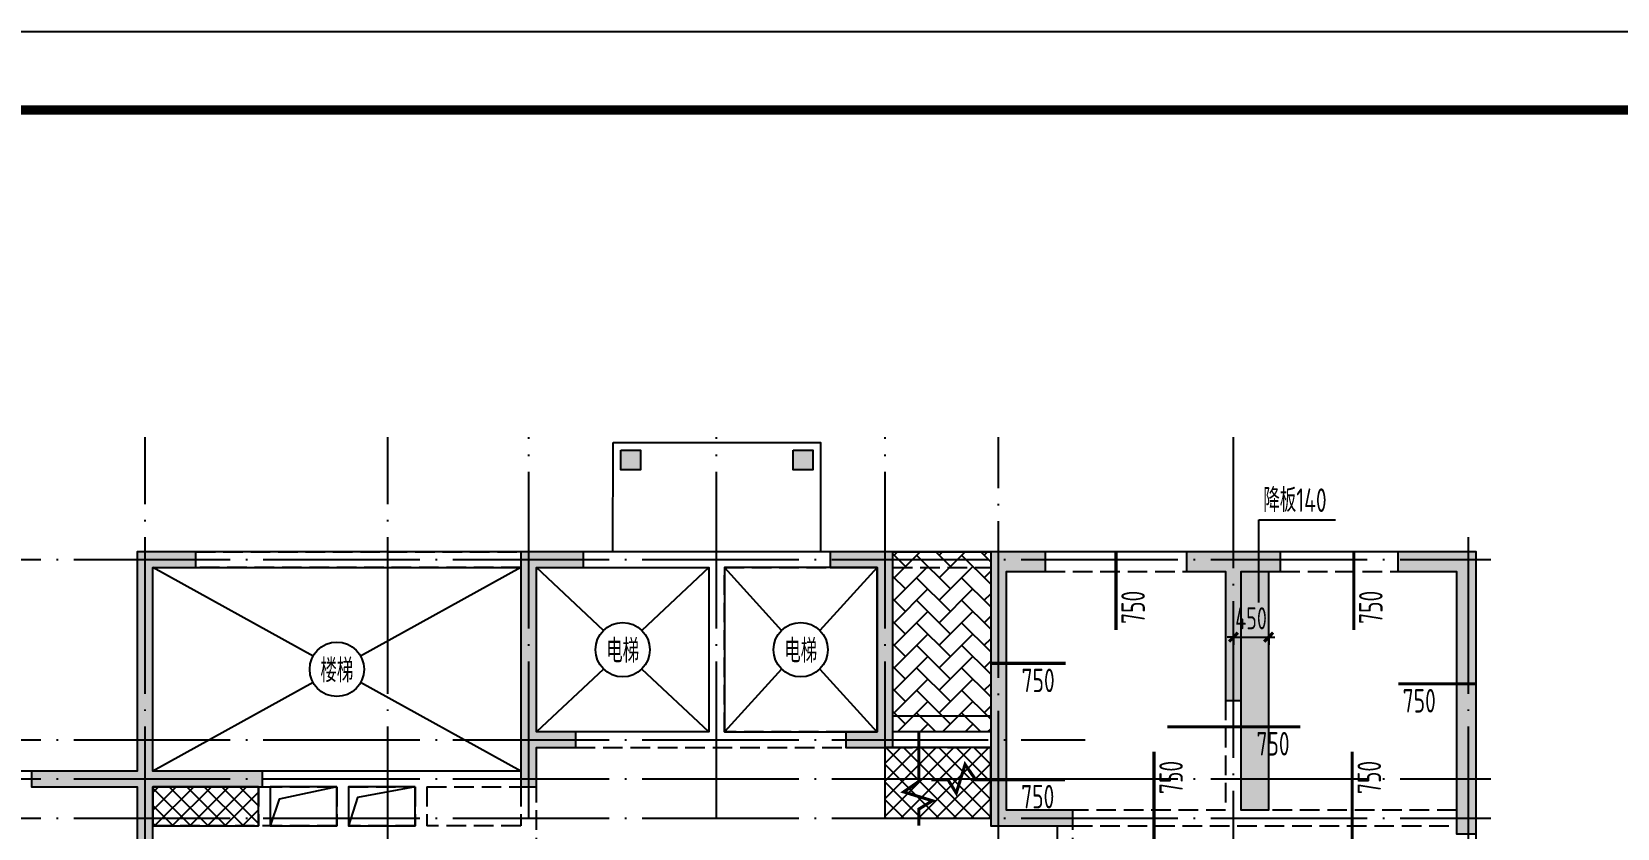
# Model space of a CAD drawing. Extents: x 154268 to 5133249, y -1832900 to 601179.
# Drawn here: x 295744 to 315993, y 590870 to 601038 of the extents above; entities that cross this region are included whole.
import ezdxf
from ezdxf.enums import TextEntityAlignment as Align

# ---------------------------------------------------------------- set-up
doc = ezdxf.new("R2010")
doc.units = 0
doc.header["$LTSCALE"] = 1000
doc.linetypes.add('DASH', pattern=[0.35, 0.25, -0.1])
doc.linetypes.add('DOTE', pattern=[2.42, 2, -0.2, 0.02, -0.2])
doc.layers.add('_TSZ_PLOT_MARK', color=1, linetype='Continuous', plot=False)
for name, color, linetype in [('A-ANNO-AXIS', 94, 'Continuous'), ('A-ANNO-DOTE', 15, 'DOTE'), ('A-ANNO-TITLE', 3, 'Continuous'), ('DIM', 3, 'Continuous'), ('FLOOR_NUM', 7, 'Continuous'), ('HATCH', 254, 'Continuous'), ('S-BASE-SING-实线', 7, 'Continuous'), ('S-BEAM-实线', 4, 'Continuous'), ('S-FLOOR-UP-文字', 7, 'Continuous'), ('S-FLOOR-UP-标注', 3, 'Continuous'), ('S-FLOOR-UP-钢筋', 13, 'Continuous'), ('S-FLOOR-楼板', 52, 'Continuous'), ('S-HOLE-洞口', 20, 'Continuous'), ('S-STAIR-实线', 7, 'Continuous'), ('S-WALL-砼墙', 60, 'Continuous'), ('一体浇筑', 1, 'Continuous')]:
    doc.layers.add(name, color=color, linetype=linetype)
doc.styles.add('TSSD_Dimension', font='tssdeng.shx', dxfattribs={"width": 0.7, "bigfont": 'Hztxt.shx'})
doc.styles.add('TSSD_Label', font='tssdeng.shx', dxfattribs={"width": 0.7, "bigfont": 'hztxt.shx'})
doc.dimstyles.get("Standard").update_dxf_attribs({"dimtxt": 300, "dimasz": 100, "dimexe": 100, "dimexo": 250, "dimgap": 100, "dimtad": 1, "dimdec": 0, "dimzin": 0, "dimdsep": 46, "dimtxsty": 'TSSD_Dimension', "dimblk": 'ARCHTICK', "dimblk1": 'ARCHTICK', "dimblk2": 'ARCHTICK', "dimcen": 0, "dimdle": 100, "dimclrt": 7, "dimadec": 0, "dimazin": 0, "dimtfac": 1, "dimtdec": 0, "dimtix": 1, "dimtmove": 2, "dimatfit": 3, "dimfxl": 1, "dimtolj": 1, "dimtzin": 0, "dimarcsym": 0})
doc.dimstyles.new('TSSD_100_100$0', dxfattribs={"dimtxt": 280, "dimasz": 80, "dimexe": 100, "dimexo": 250, "dimgap": 100, "dimtad": 1, "dimdec": 0, "dimzin": 0, "dimdsep": 46, "dimtxsty": 'TSSD_Dimension', "dimblk": 'ARCHTICK', "dimcen": 0, "dimdle": 100, "dimclrd": 3, "dimclre": 3, "dimclrt": 7, "dimadec": 0, "dimazin": 0, "dimtfac": 1, "dimtdec": 0, "dimtix": 1, "dimtmove": 2, "dimatfit": 3, "dimldrblk": 'ARCHTICK', "dimfxl": 100, "dimtolj": 1, "dimtzin": 0, "dimarcsym": 0})
pattern_1 = [(45, (-532680.68, 1976783.45), (-112.253202, 112.253202), []), (135, (-532680.68, 1976783.45), (-112.253202, -112.253202), [])]

# ---------------------------------------------------------------- blocks, each defined once
blk = doc.blocks.new('T4zw1')
at = {"layer": 'A-ANNO-DOTE'}
for p, q in [((1584357, -2354199), (1584357, -2338823)), ((1587457, -2354199), (1587457, -2338823)), ((1589257, -2343687), (1589257, -2338823)), ((1591657, -2343687), (1591657, -2338823)), ((1593807, -2343687), (1593807, -2338823)), ((1595257, -2344316), (1595257, -2338823)), ((1598257, -2345337), (1598257, -2338823)), ((1601257, -2354199), (1601257, -2340013)), ((1554406, -2340387), (1601542, -2340387)), ((1554406, -2342687), (1596363, -2342687)), ((1554406, -2343187), (1601542, -2343187)), ((1554406, -2343687), (1601542, -2343687))]:
    blk.add_line(p, q, dxfattribs=at)
blk = doc.blocks.new('*D4933')
at = {"layer": 'Defpoints', "color": 0, "transparency": 16777216}
for p in [(43937, 12200), (43937, 11450), (44237, 11450)]:
    blk.add_point(p, dxfattribs=at)
at = {"layer": 'S-FLOOR-UP-标注', "color": 3, "transparency": 16777216, "insert": (44155, 11741), "char_height": 300, "attachment_point": 5, "rotation": 90, "style": 'TSSD_Dimension'}
blk.add_mtext('\\A1;750', dxfattribs=at)
blk = doc.blocks.new('_None')
blk = doc.blocks.new('*D4934')
at = {"layer": 'Defpoints', "color": 0, "transparency": 16777216}
for p in [(43918, 9900), (43918, 9150), (44218, 9150)]:
    blk.add_point(p, dxfattribs=at)
at = {"layer": 'S-FLOOR-UP-标注', "color": 3, "transparency": 16777216, "insert": (44135, 9569), "char_height": 300, "attachment_point": 5, "rotation": 90, "style": 'TSSD_Dimension'}
blk.add_mtext('\\A1;750', dxfattribs=at)
blk = doc.blocks.new('*D4935')
at = {"layer": 'Defpoints', "color": 0, "transparency": 16777216}
for p in [(43918, 8950), (43918, 8250), (44218, 8250)]:
    blk.add_point(p, dxfattribs=at)
at = {"layer": 'S-FLOOR-UP-标注', "color": 3, "transparency": 16777216, "insert": (44135, 8515), "char_height": 300, "attachment_point": 5, "rotation": 90, "style": 'TSSD_Dimension'}
blk.add_mtext('\\A1;700', dxfattribs=at)
blk = doc.blocks.new('*D4937')
at = {"layer": 'Defpoints', "color": 0, "transparency": 16777216}
for p in [(44506, 10765), (45256, 10765), (44506, 10465)]:
    blk.add_point(p, dxfattribs=at)
at = {"layer": 'S-FLOOR-UP-标注', "color": 3, "transparency": 16777216, "insert": (44773, 10548), "char_height": 300, "attachment_point": 5, "style": 'TSSD_Dimension'}
blk.add_mtext('\\A1;750', dxfattribs=at)
blk = doc.blocks.new('*D4938')
at = {"layer": 'Defpoints', "color": 0, "transparency": 16777216}
for p in [(42506, 10216), (43256, 10216), (43256, 9916)]:
    blk.add_point(p, dxfattribs=at)
at = {"layer": 'S-FLOOR-UP-标注', "color": 3, "transparency": 16777216, "insert": (42906, 9999), "char_height": 300, "attachment_point": 5, "style": 'TSSD_Dimension'}
blk.add_mtext('\\A1;750', dxfattribs=at)
blk = doc.blocks.new('*D4939')
at = {"layer": 'Defpoints', "color": 0, "transparency": 16777216}
for p in [(40901, 12200), (40901, 11450), (41201, 11450)]:
    blk.add_point(p, dxfattribs=at)
at = {"layer": 'S-FLOOR-UP-标注', "color": 3, "transparency": 16777216, "insert": (41119, 11741), "char_height": 300, "attachment_point": 5, "rotation": 90, "style": 'TSSD_Dimension'}
blk.add_mtext('\\A1;750', dxfattribs=at)
blk = doc.blocks.new('*D4940')
at = {"layer": 'Defpoints', "color": 0, "transparency": 16777216}
for p in [(41386, 9900), (41386, 9150), (41686, 9150)]:
    blk.add_point(p, dxfattribs=at)
at = {"layer": 'S-FLOOR-UP-标注', "color": 3, "transparency": 16777216, "insert": (41604, 9569), "char_height": 300, "attachment_point": 5, "rotation": 90, "style": 'TSSD_Dimension'}
blk.add_mtext('\\A1;750', dxfattribs=at)
blk = doc.blocks.new('*D4950')
at = {"layer": 'Defpoints', "color": 0, "transparency": 16777216}
for p in [(39506, 11026), (40256, 11026), (40256, 10726)]:
    blk.add_point(p, dxfattribs=at)
at = {"layer": 'S-FLOOR-UP-标注', "color": 3, "transparency": 16777216, "insert": (39906, 10808), "char_height": 300, "attachment_point": 5, "style": 'TSSD_Dimension'}
blk.add_mtext('\\A1;750', dxfattribs=at)
blk = doc.blocks.new('*D4956')
at = {"layer": 'Defpoints', "color": 0, "transparency": 16777216}
for p in [(39500, 9542), (40250, 9542), (40250, 9242)]:
    blk.add_point(p, dxfattribs=at)
at = {"layer": 'S-FLOOR-UP-标注', "color": 3, "transparency": 16777216, "insert": (39901, 9324), "char_height": 300, "attachment_point": 5, "style": 'TSSD_Dimension'}
blk.add_mtext('\\A1;750', dxfattribs=at)
blk = doc.blocks.new('T4sbzpm1')
at = {"layer": 'S-BEAM-实线', "linetype": 'DASH'}
for p, q in [((29250, 12550), (33400, 12550)), ((37350, 12550), (34200, 12550)), ((39400, 12550), (38150, 12550)), ((41900, 12550), (40100, 12550)), ((44600, 12550), (43100, 12550)), ((33400, 12350), (29250, 12350)), ((34200, 12350), (35800, 12350)), ((35800, 12350), (35800, 10250)), ((36000, 10250), (36000, 12350)), ((36000, 12350), (37350, 12350)), ((38150, 12350), (39400, 12350)), ((40100, 12300), (41900, 12300)), ((43100, 12300), (44600, 12300)), ((42400, 10650), (42400, 9250)), ((42600, 9250), (42600, 10650)), ((35800, 10250), (34100, 10250)), ((37550, 10250), (36000, 10250)), ((39400, 10250), (38150, 10250)), ((34100, 10050), (37550, 10050)), ((38150, 10050), (39400, 10050)), ((33400, 9750), (30100, 9750)), ((30050, 9550), (30050, 9050)), ((30100, 9550), (31050, 9550)), ((30200, 9550), (30200, 9050)), ((31050, 9550), (31050, 9050)), ((31200, 9550), (32050, 9550)), ((31200, 9550), (31200, 9050)), ((32050, 9550), (32050, 9050)), ((32200, 9550), (33400, 9550)), ((32200, 9550), (32200, 9050)), ((33400, 9550), (33400, 9050)), ((33600, 7600), (33600, 9650)), ((42400, 9250), (40350, 9250)), ((45350, 9250), (42600, 9250)), ((31050, 9050), (28700, 9050)), ((32050, 9050), (31200, 9050)), ((33400, 9050), (32200, 9050)), ((40250, 9050), (40250, 7600)), ((40450, 7600), (40450, 9050)), ((40450, 9050), (45350, 9050))]:
    blk.add_line(p, q, dxfattribs=at)
at = {"layer": 'S-WALL-砼墙'}
for points in [[(29250, 12350), (29250, 12550), (28500, 12550), (28500, 9750), (27150, 9750), (27150, 9550), (28500, 9550), (28500, 8850), (28700, 8850), (28700, 9550), (30100, 9550), (30100, 9750), (28700, 9750), (28700, 12350)], [(34200, 12550), (33400, 12550), (33400, 9550), (33600, 9550), (33600, 10050), (34100, 10050), (34100, 10250), (33600, 10250), (33600, 12350), (34200, 12350)], [(38150, 12550), (37350, 12550), (37350, 12350), (37950, 12350), (37950, 10250), (37550, 10250), (37550, 10050), (38150, 10050)], [(40100, 12300), (40100, 12550), (39400, 12550), (39400, 9050), (40450, 9050), (40450, 9250), (39600, 9250), (39600, 12300)], [(43100, 12300), (43100, 12550), (41900, 12550), (41900, 12300), (42400, 12300), (42400, 10650), (42600, 10650), (42600, 12300)], [(45600, 12550), (44600, 12550), (44600, 12300), (45350, 12300), (45350, 8950), (45600, 8950)]]:
    blk.add_lwpolyline(points, close=True, dxfattribs=at)
blk = doc.blocks.new('T4bzdk1')
at = {"layer": 'S-FLOOR-楼板'}
h = blk.add_hatch(dxfattribs=at)
h.set_pattern_fill('AR-HBONE', color=253, scale=2)
h.set_pattern_definition([(45, (-3277872.9, 1944985.86), (3e-14, 287.368196), [609.6, -203.2]), (135, (-3277729.22, 1945129.54), (3e-14, 287.368196), [609.6, -203.2])])
h.paths.add_polyline_path([(38050, 12450), (39300, 12450), (39300, 10150), (38050, 10150)])
h = blk.add_hatch(dxfattribs=at)
h.set_pattern_fill('ANSI37', color=256, scale=50, style=0)
h.set_pattern_definition(pattern_1)
h.paths.add_polyline_path([(39300, 9950), (37950, 9950), (37950, 9050), (39300, 9050)])
h = blk.add_hatch(dxfattribs=at)
h.set_pattern_fill('ANSI37', color=256, scale=50, style=0)
h.set_pattern_definition(pattern_1)
h.paths.add_polyline_path([(29950, 9450), (28600, 9450), (28600, 8950), (29950, 8950)])
for points in [[(38050, 12450), (39300, 12450), (39300, 10150), (38050, 10150)], [(39300, 9950), (37950, 9950), (37950, 9050), (39300, 9050)], [(29950, 9450), (28600, 9450), (28600, 8950), (29950, 8950)]]:
    blk.add_lwpolyline(points, close=True, dxfattribs=at)
at = {"layer": 'S-HOLE-洞口'}
for points in [[(30950, 9450), (30100, 9450), (30100, 8950), (30950, 8950)], [(31950, 9450), (31100, 9450), (31100, 8950), (31950, 8950)]]:
    blk.add_lwpolyline(points, close=True, dxfattribs=at)
for points in [[(30950, 9450), (30214.7, 9293.8), (30100, 8950)], [(31950, 9450), (31215.6, 9315.3), (31100, 8950)]]:
    blk.add_lwpolyline(points, dxfattribs=at)
at = {"layer": 'S-STAIR-实线'}
for p, q in [((30646.3, 11118), (28600, 12250)), ((33300, 12250), (31253.7, 11118)), ((34356, 11446.9), (33500, 12250)), ((35700, 12250), (34844, 11446.9)), ((35900, 12250), (36629.8, 11447.1)), ((37850, 12250), (37118.2, 11446.2)), ((34356, 10953.1), (33500, 10150)), ((35700, 10150), (34844, 10953.1)), ((36630.3, 10952.4), (35900, 10150)), ((37117.4, 10952.9), (37847.1, 10150)), ((30646.3, 10782), (28600, 9650)), ((33300, 9650), (31253.7, 10782))]:
    blk.add_line(p, q, dxfattribs=at)
for points in [[(28600, 12250), (33300, 12250), (33300, 9650), (28600, 9650)], [(33500, 12250), (35700, 12250), (35700, 10150), (33500, 10150)], [(37850, 12250), (35900, 12250), (35900, 10150), (37850, 10150)]]:
    blk.add_lwpolyline(points, close=True, dxfattribs=at)
at = {"layer": 'S-STAIR-实线', "linetype": 'Continuous'}
for centre in [(34600, 11200), (36873.6, 11200), (30950, 10950)]:
    blk.add_circle(centre, 347.1, dxfattribs=at)
at = {"layer": 'S-STAIR-实线', "linetype": 'Continuous', "style": 'TSSD_Label', "width": 0.7}
for s, p in [('电梯', (34600, 11200)), ('电梯', (36873.6, 11200)), ('楼梯', (30950, 10950))]:
    blk.add_text(s, height=300, dxfattribs=at).set_placement(p, align=Align.MIDDLE)
blk = doc.blocks.new('2T4bx')
at = {"color": 1}
blk.add_lwpolyline([(25500, 0), (31800, 0), (31800, 400), (34500, 400), (34500, 5600), (36100, 5600), (36100, 400), (38800, 400), (38800, 0), (45600, 0), (45600, 4160), (45810, 4160), (45810, 6100), (45600, 6100), (45600, 12550), (28500, 12550), (28500, 9750), (23550, 9750)], dxfattribs=at)
at = {"color": 2}
blk.add_lwpolyline([(39400, 10450), (38150, 10450), (38150, 12550), (39400, 12550)], close=True, dxfattribs=at)
blk = doc.blocks.new('_ArchTick')
at = {"color": 0, "linetype": 'ByBlock', "const_width": 0.5}
blk.add_lwpolyline([(-0.71, -0.71), (0.71, 0.71)], dxfattribs=at)
blk = doc.blocks.new('*D6657')
at = {"layer": 'Defpoints', "color": 0, "transparency": 16777216}
for p in [(311091, 593602), (311541, 593602), (311541, 593310)]:
    blk.add_point(p, dxfattribs=at)
at = {"layer": 'DIM', "color": 3, "lineweight": -2, "transparency": 16777216}
for p, q in [((311091, 593310), (311011, 593310)), ((311091, 593352), (311091, 593210)), ((311091, 593310), (311541, 593310)), ((311541, 593352), (311541, 593210)), ((311541, 593310), (311621, 593310))]:
    blk.add_line(p, q, dxfattribs=at)
at = {"layer": 'DIM', "color": 3, "lineweight": -2, "transparency": 16777216, "xscale": 80, "yscale": 80, "zscale": 80}
blk.add_blockref('_ArchTick', (311091, 593310), dxfattribs=at)
at = {"layer": 'DIM', "color": 3, "lineweight": -2, "transparency": 16777216, "xscale": 80, "yscale": 80, "zscale": 80, "rotation": 180}
blk.add_blockref('_ArchTick', (311541, 593310), dxfattribs=at)
at = {"layer": 'DIM', "color": 7, "transparency": 16777216, "insert": (311316, 593550), "char_height": 280, "attachment_point": 5, "style": 'TSSD_Dimension'}
blk.add_mtext('\\A1;450', dxfattribs=at)
blk = doc.blocks.new('T4sbzbj')
at = {"layer": 'S-FLOOR-UP-钢筋', "color": 1, "const_width": 40}
for points in [[(40900.8, 11450.1), (40900.8, 12450)], [(43937, 11450.1), (43937, 12450)], [(40255.6, 11025.6), (39300, 11025.6)], [(44505.8, 10765.4), (45505.7, 10765.4)], [(38383, 10150), (38383, 9518.6), (38189.3, 9384.7), (38554.6, 9271.9), (38383, 9165.1), (38383, 8953.9)], [(43255.6, 10216.4), (41555.8, 10216.4)], [(40249.9, 9541.5), (39107.3, 9541.5), (38973.3, 9735.2), (38860.6, 9369.9), (38753.8, 9541.5), (38542.5, 9541.5)], [(41386.5, 7300), (41386.5, 9899.9)], [(43917.6, 8250.1), (43917.6, 9899.9)]]:
    blk.add_lwpolyline(points, dxfattribs=at)
at = {"layer": 'S-FLOOR-UP-标注'}
for base, p1, p2, angle, picture, middle in [((41200.8, 11450.1), (40900.8, 12200), (40900.8, 11450.1), 90, '*D4939', (41118.6, 11740.6)), ((44237, 11450.1), (43937, 12200), (43937, 11450.1), 90, '*D4933', (44154.8, 11740.6)), ((40255.6, 10725.6), (39505.7, 11025.6), (40255.6, 11025.6), 180, '*D4950', (39906.3, 10807.8)), ((43255.6, 9916.4), (42505.7, 10216.4), (43255.6, 10216.4), 180, '*D4938', (42906.3, 9998.5)), ((41686.5, 9150), (41386.5, 9899.9), (41386.5, 9150), 90, '*D4940', (41604.3, 9569.2)), ((44217.6, 9150), (43917.6, 9899.9), (43917.6, 9150), 90, '*D4934', (44135.4, 9569.2)), ((40249.9, 9241.5), (39500, 9541.5), (40249.9, 9541.5), 180, '*D4956', (39900.6, 9323.7)), ((44217.6, 8250.1), (43917.6, 8950), (43917.6, 8250.1), 90, '*D4935', (44135.4, 8515.5))]:
    dim = blk.add_linear_dim(base=base, p1=p1, p2=p2, angle=angle, dimstyle='Standard', override={"dimexe": 150, "dimexo": 120, "dimgap": 60, "dimblk1": 'None', "dimblk2": 'None', "dimsah": 1, "dimse1": 1, "dimse2": 1, "dimsd1": 1, "dimsd2": 1, "dimclrd": 256, "dimclre": 256, "dimclrt": 3}, dxfattribs=at)
    dim.commit()
    dim.dimension.update_dxf_attribs({"geometry": picture, "text_midpoint": middle, "dimtype": 128})
dim = blk.add_linear_dim(base=(44505.8, 10465.4), p1=(45255.7, 10765.4), p2=(44505.8, 10765.4), dimstyle='Standard', override={"dimexe": 150, "dimexo": 120, "dimgap": 60, "dimblk1": 'None', "dimblk2": 'None', "dimsah": 1, "dimse1": 1, "dimse2": 1, "dimsd1": 1, "dimsd2": 1, "dimclrd": 256, "dimclre": 256, "dimclrt": 3}, dxfattribs=at)
dim.commit()
dim.dimension.update_dxf_attribs({"geometry": '*D4937', "text_midpoint": (44773.2, 10547.6), "dimtype": 128})

msp = doc.modelspace()

# ---------------------------------------------------------------- hatches: boundary and pattern name
at = {"layer": '_TSZ_PLOT_MARK'}
h = msp.add_hatch(dxfattribs=at)
h.set_pattern_fill('DOTS', color=3, scale=50)
h.set_pattern_definition([(0, (-4981840.45, 2516172.03), (39.6875, 79.375), [0, -79.375])])
h.paths.add_polyline_path([(271240.8, 594149.3), (271590.8, 594149.3), (271590.8, 591099.3), (271240.8, 591099.3)])
h.paths.add_polyline_path([(311190.8, 594149.3), (311540.8, 594149.3), (311540.8, 591099.3), (311190.8, 591099.3)])
at = {"layer": 'HATCH'}
h = msp.add_hatch(dxfattribs=at)
h.set_pattern_fill('ARMORED', color=256, scale=30, style=0)
h.set_pattern_definition([(50, (-3041132.09, 2526935.15), (215.178055, -18.8256405), [22.5, -247.5]), (355, (-3041132.1, 2526935.15), (-41.6254, 225.65764), [18, -198]), (100.4514, (-3041114.16, 2526933.58), (173.552815, 206.831863), [19.122057, -210.342634]), (46.1842, (-3041132.1, 2526995.15), (320.172315, -49.655704), [33.75, -371.25]), (96.6356, (-3041105.4, 2526991), (280.398812, 292.235361), [28.683086, -315.5139]), (351.1842, (-3041132.1, 2526995.15), (280.398584, 292.23558), [27, -297]), (21, (-3041102.09, 2526980.15), (179.072116, -120.785667), [22.5, -247.5]), (326, (-3041102.1, 2526980.15), (72.9946, 217.545014), [18, -198]), (71.4514, (-3041087.17, 2526970.08), (252.066789, 96.759149), [19.122057, -210.342634]), (37.5, (-3041132.09, 2526935.15), (3.6479566, 99.8681561), [0, -195.6, 0, -201, 0, -198.75]), (7.5, (-3041132.09, 2526935.15), (78.9208612, 118.3235136), [0, -114.6, 0, -191.1, 0, -75.75]), (327.5, (-3041198.99, 2526935.15), (160.1467309, -6.7664615), [0, -75, 0, -234, 0, -310.5]), (317.5, (-3041228.99, 2526935.15), (174.955851, 30.0314947), [0, -97.5, 0, -155.4, 0, -220.5]), (45, (-3041132.09, 2526935.15), (-106.066017, 106.066017), [])])
h.paths.add_polyline_path([(277068.7, 595696.2), (277318.7, 595696.2), (277318.7, 595446.2), (277068.7, 595446.2)])
h.paths.add_polyline_path([(279268.7, 595696.2), (279518.7, 595696.2), (279518.7, 595446.2), (279268.7, 595446.2)])
h.paths.add_polyline_path([(305468.7, 595696.2), (305718.7, 595696.2), (305718.7, 595446.2), (305468.7, 595446.2)])
h.paths.add_polyline_path([(303268.7, 595696.2), (303518.7, 595696.2), (303518.7, 595446.2), (303268.7, 595446.2)])
h = msp.add_hatch(dxfattribs=at)
h.set_pattern_fill('ARMORED', color=256, scale=30, style=0)
h.set_pattern_definition([(50, (-2974177.58, 2523296.48), (215.178055, -18.8256405), [22.5, -247.5]), (355, (-2974177.58, 2523296.48), (-41.6254, 225.65764), [18, -198]), (100.4514, (-2974159.64, 2523294.9), (173.552815, 206.831863), [19.122057, -210.342634]), (46.1842, (-2974177.58, 2523356.48), (320.172315, -49.655704), [33.75, -371.25]), (96.6356, (-2974150.9, 2523352.34), (280.398812, 292.23536), [28.683086, -315.5139]), (351.1842, (-2974177.58, 2523356.48), (280.398584, 292.23558), [27, -297]), (21, (-2974147.58, 2523341.48), (179.072116, -120.785667), [22.5, -247.5]), (326, (-2974147.58, 2523341.48), (72.9946, 217.545014), [18, -198]), (71.4514, (-2974132.65, 2523331.41), (252.066789, 96.759149), [19.122057, -210.342634]), (37.5, (-2974177.576, 2523296.48), (3.6479566, 99.8681561), [0, -195.6, 0, -201, 0, -198.75]), (7.5, (-2974177.58, 2523296.48), (78.9208612, 118.3235136), [0, -114.6, 0, -191.1, 0, -75.75]), (327.5, (-2974244.476, 2523296.48), (160.1467309, -6.7664615), [0, -75, 0, -234, 0, -310.5]), (317.5, (-2974274.48, 2523296.48), (174.955851, 30.0314947), [0, -97.5, 0, -155.4, 0, -220.5]), (45, (-2974177.58, 2523296.48), (-106.066017, 106.066017), [])])
h.paths.add_polyline_path([(294590.8, 581849.3), (294590.8, 582049.3), (294290.8, 582049.3), (294290.8, 582449.3), (293790.8, 582449.3), (293790.8, 582249.3), (294090.8, 582249.3), (294090.8, 581849.3)])
h.paths.add_polyline_path([(297290.8, 584349.3), (297090.8, 584349.3), (297090.8, 582049.3), (296590.8, 582049.3), (296590.8, 581849.3), (297890.8, 581849.3), (297890.8, 582049.3), (297290.8, 582049.3)])
h.paths.add_polyline_path([(297690.8, 589249.3), (297690.8, 589449.3), (297090.8, 589449.3), (297090.8, 587449.3), (297290.8, 587449.3), (297290.8, 589249.3)])
h.paths.add_polyline_path([(297840.8, 594199.3), (297840.8, 594399.3), (297090.8, 594399.3), (297090.8, 591599.3), (295740.8, 591599.3), (295740.8, 591399.3), (297090.8, 591399.3), (297090.8, 590699.3), (297290.8, 590699.3), (297290.8, 591399.3), (298690.8, 591399.3), (298690.8, 591599.3), (297290.8, 591599.3), (297290.8, 594199.3)])
h.paths.add_polyline_path([(302790.8, 594399.3), (301990.8, 594399.3), (301990.8, 591399.3), (302190.8, 591399.3), (302190.8, 591899.3), (302690.8, 591899.3), (302690.8, 592099.3), (302190.8, 592099.3), (302190.8, 594199.3), (302790.8, 594199.3)])
h.paths.add_polyline_path([(306740.8, 594399.3), (305940.8, 594399.3), (305940.8, 594199.3), (306540.8, 594199.3), (306540.8, 592099.3), (306140.8, 592099.3), (306140.8, 591899.3), (306740.8, 591899.3)])
h.paths.add_polyline_path([(305390.8, 589249.3), (305390.8, 589449.3), (301990.8, 589449.3), (301990.8, 589249.3), (303790.8, 589249.3), (303790.8, 588899.3), (303990.8, 588899.3), (303990.8, 589249.3)])
h.paths.add_polyline_path([(299890.8, 581849.3), (299890.8, 582049.3), (300190.8, 582049.3), (300190.8, 582449.3), (300690.8, 582449.3), (300690.8, 582249.3), (300390.8, 582249.3), (300390.8, 581849.3)])
h.paths.add_polyline_path([(302490.8, 582249.3), (302490.8, 582449.3), (302890.8, 582449.3), (302890.8, 584349.3), (303090.8, 584349.3), (303090.8, 582249.3)])
h.paths.add_polyline_path([(305290.8, 582249.3), (305290.8, 582449.3), (304890.8, 582449.3), (304890.8, 584349.3), (304690.8, 584349.3), (304690.8, 582249.3)])
h.paths.add_polyline_path([(302390.8, 587449.3), (302390.8, 587649.3), (303190.8, 587649.3), (303190.8, 587449.3), (303090.8, 587449.3), (303090.8, 586649.3), (302890.8, 586649.3), (302890.8, 587449.3)])
h.paths.add_polyline_path([(305390.8, 587449.3), (305390.8, 587649.3), (304590.8, 587649.3), (304590.8, 587449.3), (304690.8, 587449.3), (304690.8, 586649.3), (304890.8, 586649.3), (304890.8, 587449.3)])
h.paths.add_polyline_path([(307890.8, 581849.3), (307890.8, 582099.3), (307590.8, 582099.3), (307590.8, 582449.3), (307090.8, 582449.3), (307090.8, 582249.3), (307390.8, 582249.3), (307390.8, 581849.3)])
h.paths.add_polyline_path([(310690.8, 584199.3), (310490.8, 584199.3), (310490.8, 582099.3), (309890.8, 582099.3), (309890.8, 581849.3), (311090.8, 581849.3), (311090.8, 582099.3), (310690.8, 582099.3)])
h.paths.add_polyline_path([(310690.8, 589449.3), (308840.8, 589449.3), (308840.8, 589249.3), (310490.8, 589249.3), (310490.8, 587449.3), (310690.8, 587449.3)])
h.paths.add_polyline_path([(308690.8, 594149.3), (308690.8, 594399.3), (307990.8, 594399.3), (307990.8, 590899.3), (309040.8, 590899.3), (309040.8, 591099.3), (308190.8, 591099.3), (308190.8, 594149.3)])
h.paths.add_polyline_path([(311690.8, 594149.3), (311690.8, 594399.3), (310490.8, 594399.3), (310490.8, 594149.3), (310990.8, 594149.3), (310990.8, 592499.3), (311190.8, 592499.3), (311190.8, 594149.3)])
h.paths.add_polyline_path([(314190.8, 594399.3), (313190.8, 594399.3), (313190.8, 594149.3), (313940.8, 594149.3), (313940.8, 590799.3), (314190.8, 590799.3)])
h.paths.add_polyline_path([(314190.8, 588299.3), (313940.8, 588299.3), (313940.8, 587999.3), (312390.8, 587999.3), (312390.8, 587799.3), (314190.8, 587799.3)])
h.paths.add_polyline_path([(314190.8, 585899.3), (313940.8, 585899.3), (313940.8, 582099.3), (313490.8, 582099.3), (313490.8, 581849.3), (314190.8, 581849.3)])
h.paths.add_polyline_path([(291290.8, 584949.3), (291490.8, 584949.3), (291490.8, 582449.3), (291990.8, 582449.3), (291990.8, 582249.3), (290790.8, 582249.3), (290790.8, 582449.3), (291290.8, 582449.3)])
h.paths.add_polyline_path([(290490.8, 591399.3), (290490.8, 591599.3), (292290.8, 591599.3), (292290.8, 591399.3), (291490.8, 591399.3), (291490.8, 587999.3), (291290.8, 587999.3), (291290.8, 591399.3)])
h.paths.add_polyline_path([(288190.8, 581849.3), (288190.8, 582049.3), (288490.8, 582049.3), (288490.8, 582449.3), (288990.8, 582449.3), (288990.8, 582249.3), (288690.8, 582249.3), (288690.8, 581849.3)])
h.paths.add_polyline_path([(285490.8, 584349.3), (285690.8, 584349.3), (285690.8, 582049.3), (286190.8, 582049.3), (286190.8, 581849.3), (284890.8, 581849.3), (284890.8, 582049.3), (285490.8, 582049.3)])
h.paths.add_polyline_path([(285090.8, 589249.3), (285090.8, 589449.3), (285690.8, 589449.3), (285690.8, 587449.3), (285490.8, 587449.3), (285490.8, 589249.3)])
h.paths.add_polyline_path([(284940.8, 594199.3), (284940.8, 594399.3), (285690.8, 594399.3), (285690.8, 591599.3), (287040.8, 591599.3), (287040.8, 591399.3), (285690.8, 591399.3), (285690.8, 590699.3), (285490.8, 590699.3), (285490.8, 591399.3), (284090.8, 591399.3), (284090.8, 591599.3), (285490.8, 591599.3), (285490.8, 594199.3)])
h.paths.add_polyline_path([(279990.8, 594399.3), (280790.8, 594399.3), (280790.8, 591399.3), (280590.8, 591399.3), (280590.8, 591899.3), (280090.8, 591899.3), (280090.8, 592099.3), (280590.8, 592099.3), (280590.8, 594199.3), (279990.8, 594199.3)])
h.paths.add_polyline_path([(276040.8, 594399.3), (276840.8, 594399.3), (276840.8, 594199.3), (276240.8, 594199.3), (276240.8, 592099.3), (276640.8, 592099.3), (276640.8, 591899.3), (276040.8, 591899.3)])
h.paths.add_polyline_path([(277390.8, 589249.3), (277390.8, 589449.3), (280790.8, 589449.3), (280790.8, 589249.3), (278990.8, 589249.3), (278990.8, 588899.3), (278790.8, 588899.3), (278790.8, 589249.3)])
h.paths.add_polyline_path([(282890.8, 581849.3), (282890.8, 582049.3), (282590.8, 582049.3), (282590.8, 582449.3), (282090.8, 582449.3), (282090.8, 582249.3), (282390.8, 582249.3), (282390.8, 581849.3)])
h.paths.add_polyline_path([(280290.8, 582249.3), (280290.8, 582449.3), (279890.8, 582449.3), (279890.8, 584349.3), (279690.8, 584349.3), (279690.8, 582249.3)])
h.paths.add_polyline_path([(277490.8, 582249.3), (277490.8, 582449.3), (277890.8, 582449.3), (277890.8, 584349.3), (278090.8, 584349.3), (278090.8, 582249.3)])
h.paths.add_polyline_path([(280390.8, 587449.3), (280390.8, 587649.3), (279590.8, 587649.3), (279590.8, 587449.3), (279690.8, 587449.3), (279690.8, 586649.3), (279890.8, 586649.3), (279890.8, 587449.3)])
h.paths.add_polyline_path([(277390.8, 587449.3), (277390.8, 587649.3), (278190.8, 587649.3), (278190.8, 587449.3), (278090.8, 587449.3), (278090.8, 586649.3), (277890.8, 586649.3), (277890.8, 587449.3)])
h.paths.add_polyline_path([(274890.8, 581849.3), (274890.8, 582099.3), (275190.8, 582099.3), (275190.8, 582449.3), (275690.8, 582449.3), (275690.8, 582249.3), (275390.8, 582249.3), (275390.8, 581849.3)])
h.paths.add_polyline_path([(272090.8, 584199.3), (272290.8, 584199.3), (272290.8, 582099.3), (272890.8, 582099.3), (272890.8, 581849.3), (271690.8, 581849.3), (271690.8, 582099.3), (272090.8, 582099.3)])
h.paths.add_polyline_path([(272090.8, 589449.3), (273940.8, 589449.3), (273940.8, 589249.3), (272290.8, 589249.3), (272290.8, 587449.3), (272090.8, 587449.3)])
h.paths.add_polyline_path([(274090.8, 594149.3), (274090.8, 594399.3), (274790.8, 594399.3), (274790.8, 590899.3), (273740.8, 590899.3), (273740.8, 591099.3), (274590.8, 591099.3), (274590.8, 594149.3)])
h.paths.add_polyline_path([(271090.8, 594149.3), (271090.8, 594399.3), (272290.8, 594399.3), (272290.8, 594149.3), (271790.8, 594149.3), (271790.8, 592499.3), (271590.8, 592499.3), (271590.8, 594149.3)])
h.paths.add_polyline_path([(268590.8, 594399.3), (269590.8, 594399.3), (269590.8, 594149.3), (268840.8, 594149.3), (268840.8, 590799.3), (268590.8, 590799.3)])
h.paths.add_polyline_path([(268590.8, 588299.3), (268840.8, 588299.3), (268840.8, 587999.3), (270390.8, 587999.3), (270390.8, 587799.3), (268590.8, 587799.3)])
h.paths.add_polyline_path([(268590.8, 585899.3), (268840.8, 585899.3), (268840.8, 582099.3), (269290.8, 582099.3), (269290.8, 581849.3), (268590.8, 581849.3)])

# ---------------------------------------------------------------- linework, layer by layer
at = {"layer": '_TSZ_PLOT_MARK', "color": 3}
for p, q in [((311417.5, 593753), (311417.5, 594805.3)), ((311417.5, 594805.3), (312392.9, 594805.3))]:
    msp.add_line(p, q, dxfattribs=at)
at = {"layer": '_TSZ_PLOT_MARK'}
msp.add_lwpolyline([(261103.6, 541638.3), (345203.6, 541638.3), (345203.6, 601038.3), (261103.6, 601038.3)], close=True, dxfattribs=at)
at = {"layer": 'A-ANNO-TITLE'}
msp.add_lwpolyline([(261103.6, 541638.3), (345203.6, 541638.3), (345203.6, 601038.3), (261103.6, 601038.3)], close=True, dxfattribs=at)
at = {"layer": 'A-ANNO-TITLE', "const_width": 120}
msp.add_lwpolyline([(263603.6, 542638.3), (344203.6, 542638.3), (344203.6, 600038.3), (263603.6, 600038.3)], close=True, dxfattribs=at)
at = {"layer": 'S-FLOOR-UP-文字', "color": 3}
msp.add_lwpolyline([(303168.7, 595796.2), (305818.7, 595796.2), (305815.8, 594399.3), (303165.8, 594399.3)], close=True, dxfattribs=at)
at = {"layer": 'S-FLOOR-楼板'}
msp.add_lwpolyline([(311190.8, 594149.3), (311540.8, 594149.3), (311540.8, 591099.3), (311190.8, 591099.3)], close=True, dxfattribs=at)
at = {"layer": '一体浇筑'}
for points in [[(303268.7, 595696.2), (303518.7, 595696.2), (303518.7, 595446.2), (303268.7, 595446.2)], [(305468.7, 595696.2), (305718.7, 595696.2), (305718.7, 595446.2), (305468.7, 595446.2)]]:
    msp.add_lwpolyline(points, close=True, dxfattribs=at)

# ---------------------------------------------------------------- block references
at = {"layer": 'A-ANNO-AXIS'}
msp.add_blockref('T4zw1', (-1287165.7, 2934686.2), dxfattribs=at)
at = {"layer": 'DIM'}
msp.add_blockref('T4bzdk1', (268690.8, 581949.3), dxfattribs=at)
at = {"layer": 'FLOOR_NUM'}
msp.add_blockref('T4sbzbj', (268690.8, 581949.3), dxfattribs=at)
at = {"layer": 'S-BASE-SING-实线', "color": 3}
msp.add_blockref('2T4bx', (268590.8, 581849.3), dxfattribs=at)
at = {"layer": 'S-WALL-砼墙'}
msp.add_blockref('T4sbzpm1', (268590.8, 581849.3), dxfattribs=at)

# ---------------------------------------------------------------- texts
at = {"layer": 'S-FLOOR-UP-文字', "style": 'TSSD_Label', "width": 0.7}
msp.add_text('降板140', height=300, dxfattribs=at).set_placement((311473.5, 594908.3))

# ---------------------------------------------------------------- dimensions: what is measured, and where the dimension line sits
at = {"layer": 'DIM'}
dim = msp.add_linear_dim(base=(311540.8, 593309.9), p1=(311090.8, 593601.7), p2=(311540.8, 593601.7), dimstyle='TSSD_100_100$0', dxfattribs=at)
dim.commit()
dim.dimension.update_dxf_attribs({"geometry": '*D6657', "text_midpoint": (311315.8, 593549.9)})

doc.saveas('drawing.dxf')
